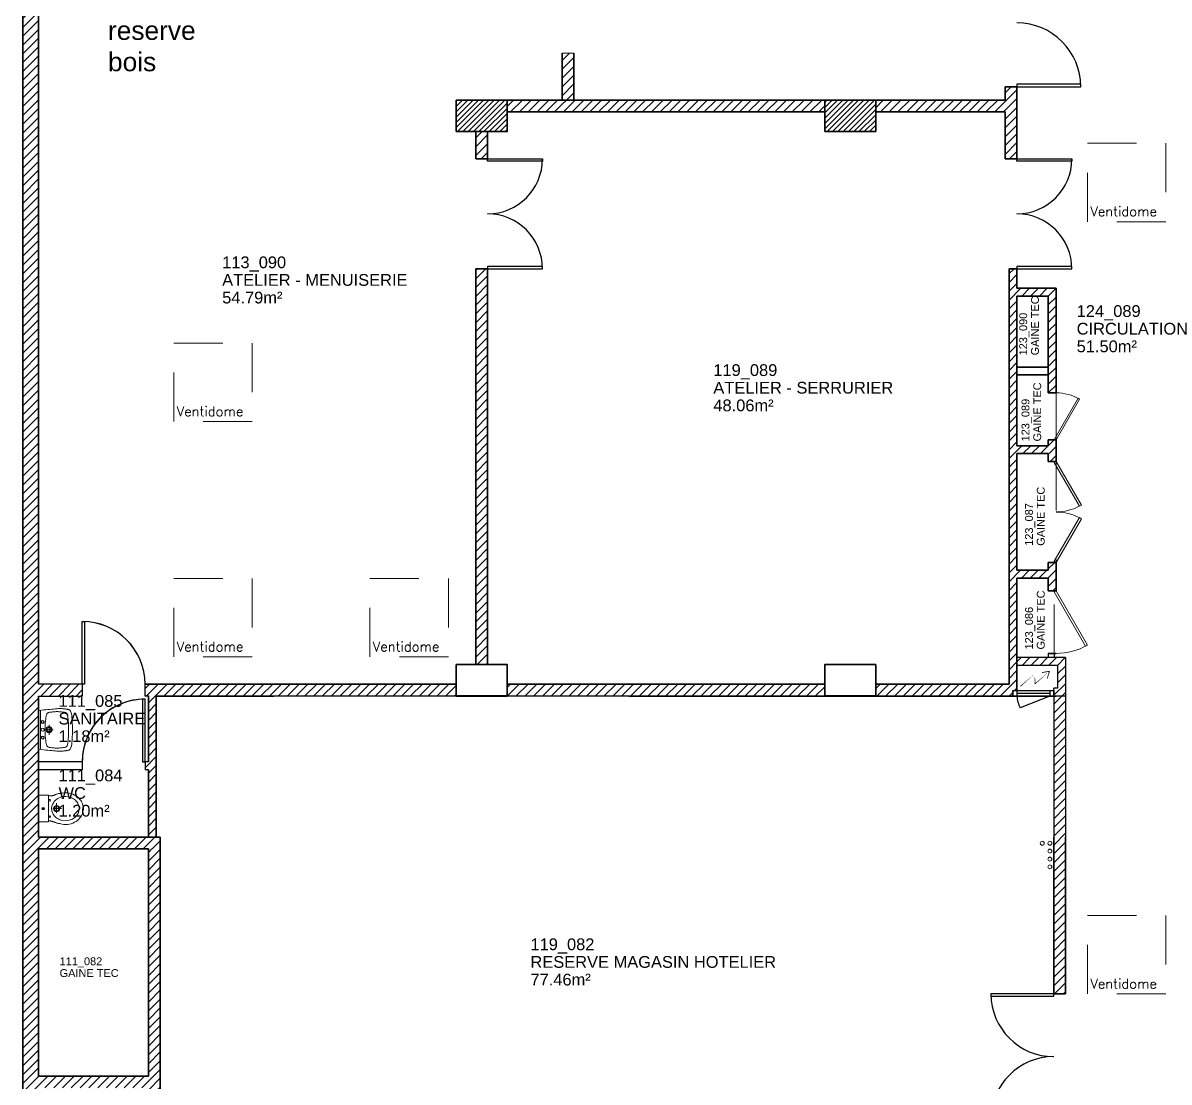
# Model space of a CAD drawing. Header units: metres. Extents: x -8 to 247, y -4 to 148.
# Drawn here: x 109.84 to 124.46, y 80.22 to 93.73 of the extents above; entities that cross this region are included whole.
import ezdxf

# ---------------------------------------------------------------- set-up
doc = ezdxf.new("R2010")
doc.units = ezdxf.units.M
doc.header["$LTSCALE"] = 5
doc.linetypes.add('CACHÉ', pattern=[0.25, 0.125, -0.125])
doc.linetypes.add('CONTINU', pattern=[0])
doc.layers.get('0').update_dxf_attribs({"lineweight": 0})
for name, color, linetype, lineweight in [('006 porte à batteuse', 7, 'Continuous', 0), ('008 skydôme', 4, 'Continuous', 0), ('00_tx_rep_local', 7, 'Continuous', 5), ('A_MURS_STRU', 7, 'Continuous', 35), ('A_SANI', 5, 'Continuous', 20), ('Mur porteur', 7, 'Continuous', 18)]:
    doc.layers.add(name, color=color, linetype=linetype, lineweight=lineweight)
for name, color, linetype in [('A_AGENC', 192, 'Continuous'), ('A_Etiqu_Gaine', 7, 'Continuous'), ('A_Etiqu_Gaine_ancien', 7, 'Continuous'), ('A_Etiqu_Gaine_code', 7, 'Continuous'), ('A_Etiqu_Local', 7, 'Continuous'), ('A_HACH_CLOIS', 7, 'CONTINU'), ('A_MUR_CLOI', 7, 'Continuous'), ('A_MURS_CLOI', 7, 'Continuous'), ('A_PORT', 7, 'Continuous')]:
    doc.layers.add(name, color=color, linetype=linetype)
doc.styles.add('Attribut', font='arial.ttf')
doc.styles.add('ROMANS', font='ROMANS')

# ---------------------------------------------------------------- blocks, each defined once
blk = doc.blocks.new('A_Etiqu_Local')
at = {"style": 'Attribut', "flags": 1}
for tag, p in [('CODE_HOPITAL', (-0.446, 1.632)), ('CODE_SITE', (-0.446, 1.407)), ('CODE_BATIMENT', (-0.446, 1.182)), ('CODE_SECTEUR', (-0.446, 0.957)), ('CODE_ETAGE', (-0.446, 0.732)), ('NOM_NORMALISE', (-0.446, -0.843)), ('SECTEUR_ACTIVITE', (-0.446, -1.068)), ('SOUS_SECTEUR_ACTIVITE', (-0.446, -1.293)), ('VOLUME', (-0.446, -1.518)), ('SERVICE', (-0.446, -1.743)), ('CODE_UG', (-0.446, -1.968)), ('CODE_UA', (-0.446, -2.193)), ('CODE_POLE', (-0.446, -2.418)), ('OCCUPANT_EXTERNE', (-0.446, -2.643)), ('DISPONIBILITE', (-0.446, -2.868)), ('ACCES_HANDICAPES', (-0.446, -3.093)), ('NATURE_SOL', (-0.446, -3.318)), ('RISQUE_LABORATOIRE', (-0.446, -3.543)), ('AMIANTE', (-0.446, -3.768))]:
    blk.add_attdef(tag, p, '', height=0.15, dxfattribs=at)
at = {"layer": 'A_Etiqu_Local', "style": 'Attribut'}
for tag, p in [('CODE_PIECE', (-0.446, 0.282)), ('NOM_USAGE', (-0.446, 0.057)), ('SURFACE', (-0.446, -0.168))]:
    blk.add_attdef(tag, p, '', height=0.15, dxfattribs=at)
blk = doc.blocks.new('A_Etiqu_Gaine')
at = {"style": 'Attribut', "flags": 1}
for tag, p in [('CODE_HOPITAL', (-0.432, 0.865)), ('CODE_SITE', (-0.432, 0.715)), ('CODE_BATIMENT', (-0.432, 0.565)), ('CODE_SECTEUR', (-0.432, 0.415)), ('CODE_ETAGE', (-0.432, 0.265)), ('NOM_NORMALISE', (-0.432, -0.335)), ('SECTEUR_ACTIVITE', (-0.432, -0.485)), ('SOUS_SECTEUR_ACTIVITE', (-0.432, -0.635)), ('SURFACE', (-0.432, -0.785)), ('CODE_UG', (-0.432, -0.935)), ('CODE_POLE', (-0.432, -1.085)), ('AMIANTE', (-0.432, -1.235))]:
    blk.add_attdef(tag, p, '', height=0.1, dxfattribs=at)
at = {"layer": 'A_Etiqu_Gaine', "style": 'Attribut'}
blk.add_attdef('NOM_USAGE', (-0.432, -0.185), '', height=0.1, dxfattribs=at)
at = {"layer": 'A_Etiqu_Gaine_ancien', "style": 'Attribut'}
blk.add_attdef('CODE_PIECE_ANCIEN', (-0.432, 0.115), '', height=0.1, dxfattribs=at)
at = {"layer": 'A_Etiqu_Gaine_code', "style": 'Attribut'}
blk.add_attdef('CODE_PIECE', (-0.432, -0.035), '', height=0.1, dxfattribs=at)

msp = doc.modelspace()

# ---------------------------------------------------------------- hatches: boundary and pattern name
at = {"layer": 'A_HACH_CLOIS'}
h = msp.add_hatch(dxfattribs=at)
h.set_pattern_fill('ANSI31', color=8, scale=0.025, style=0)
h.paths.add_polyline_path([(116.716, 100.149), (119.341, 100.149), (119.341, 99.95), (116.716, 99.95)])
h.paths.add_polyline_path([(116.866, 99.949), (116.716, 99.949), (116.716, 94.749), (116.866, 94.749)])
h.paths.add_polyline_path([(116.016, 92.749), (120.066, 92.749), (120.066, 92.599), (116.016, 92.599)])
h.paths.add_polyline_path([(116.716, 92.749), (116.866, 92.749), (116.866, 93.349), (116.716, 93.349)])
h.paths.add_polyline_path([(120.716, 92.749), (122.366, 92.749), (122.366, 92.599), (120.716, 92.599)])
h.paths.add_polyline_path([(122.366, 92.919), (122.516, 92.919), (122.516, 91.999), (122.366, 91.999)])
h = msp.add_hatch(dxfattribs=at)
h.set_pattern_fill('ANSI31', color=8, scale=0.025, style=0)
h.paths.add_polyline_path([(110.041, 83.2), (111.591, 83.2), (111.591, 83.349), (110.041, 83.349)])
h.paths.add_polyline_path([(111.441, 83.199), (111.591, 83.199), (111.591, 78.15), (111.441, 78.15)])
h.paths.add_polyline_path([(110.041, 80.299), (111.441, 80.299), (111.441, 80.15), (110.041, 80.15)])
h.paths.add_polyline_path([(110.041, 78.149), (111.891, 78.149), (111.891, 77.949), (110.041, 77.949)])
h.paths.add_polyline_path([(109.841, 77.95), (110.041, 77.95), (110.041, 97.149), (109.841, 97.149)])
h = msp.add_hatch(dxfattribs=at)
h.set_pattern_fill('ANSI31', color=8, scale=0.025, style=0)
h.paths.add_polyline_path([(115.616, 91.999), (115.766, 91.999), (115.766, 92.349), (115.616, 92.349)])
h = msp.add_hatch(dxfattribs=at)
h.set_pattern_fill('ANSI31', color=8, scale=0.025, style=0)
h.paths.add_polyline_path([(115.616, 90.599), (115.766, 90.599), (115.766, 85.55), (115.616, 85.55)])
h = msp.add_hatch(dxfattribs=at)
h.set_pattern_fill('ANSI31', color=8, scale=0.025, style=0)
h.paths.add_polyline_path([(122.516, 86.652), (122.916, 86.652), (122.916, 86.492), (123.016, 86.492), (123.016, 86.852), (122.916, 86.852), (122.916, 86.752), (122.516, 86.752), (122.516, 88.242), (122.916, 88.242), (122.916, 88.142), (123.016, 88.142), (123.016, 88.416), (122.916, 88.416), (122.916, 88.342), (122.516, 88.342), (122.516, 90.249), (122.916, 90.249), (122.916, 89.016), (123.016, 89.016), (123.016, 90.349), (122.516, 90.349), (122.516, 90.599), (122.416, 90.599), (122.416, 85.299), (120.716, 85.299), (120.716, 85.15), (122.463, 85.149), (122.463, 85.219), (122.516, 85.219)])
h = msp.add_hatch(dxfattribs=at)
h.set_pattern_fill('ANSI31', color=8, scale=0.025, style=0)
h.paths.add_polyline_path([(123.135, 85.639), (122.516, 85.639), (122.516, 85.539), (123.035, 85.539), (123.035, 85.249), (122.987, 85.249), (122.987, 85.149), (123.016, 85.149), (123.135, 85.149)])
h = msp.add_hatch(dxfattribs=at)
h.set_pattern_fill('ANSI31', color=8, scale=0.025, style=0)
h.paths.add_polyline_path([(110.041, 85.149), (110.598, 85.149), (110.598, 85.299), (110.041, 85.299)])
h = msp.add_hatch(dxfattribs=at)
h.set_pattern_fill('ANSI31', color=8, scale=0.025, style=0)
h.paths.add_polyline_path([(115.366, 85.3), (111.398, 85.3), (111.398, 85.149), (111.441, 85.15), (111.441, 84.309), (111.398, 84.309), (111.398, 84.209), (111.441, 84.209), (111.441, 83.469), (111.441, 83.35), (111.541, 83.35), (111.541, 85.15), (113.041, 85.15), (115.366, 85.15)])
h = msp.add_hatch(dxfattribs=at)
h.set_pattern_fill('ANSI31', color=8, scale=0.025, style=0)
h.paths.add_polyline_path([(120.066, 85.3), (116.016, 85.3), (116.016, 85.15), (117.416, 85.15), (120.066, 85.15)])
h = msp.add_hatch(dxfattribs=at)
h.set_pattern_fill('ANSI31', color=8, scale=0.025, style=0)
h.paths.add_polyline_path([(123.135, 85.149), (122.987, 85.149), (122.985, 85.149), (122.985, 83.349), (122.985, 81.349), (123.135, 81.349), (123.135, 83.349)])
at = {"layer": 'A_MUR_CLOI'}
h = msp.add_hatch(dxfattribs=at)
h.set_pattern_fill('ANSI31', color=8, scale=0.015, style=0)
h.paths.add_polyline_path([(178.316, 113.499), (178.316, 113.999), (178.666, 113.999), (178.666, 113.499)])
h.paths.add_polyline_path([(174.316, 113.499), (174.316, 113.999), (174.666, 113.999), (174.666, 113.499)])
h.paths.add_polyline_path([(159.466, 114.024), (159.466, 114.674), (160.116, 114.674), (160.116, 114.024)])
h.paths.add_polyline_path([(159.541, 106.824), (159.541, 107.474), (160.041, 107.474), (160.041, 106.824)])
h.paths.add_polyline_path([(166.141, 106.849), (166.141, 107.449), (166.941, 107.449), (166.941, 106.849)])
h.paths.add_polyline_path([(173.391, 106.824), (173.391, 107.474), (174.291, 107.474), (174.291, 106.824)])
h.paths.add_polyline_path([(174.316, 106.824), (174.316, 107.474), (174.666, 107.474), (174.666, 106.824)])
h.paths.add_polyline_path([(178.316, 106.824), (178.316, 107.474), (178.666, 107.474), (178.666, 106.824)])
h.paths.add_polyline_path([(166.141, 99.649), (166.141, 100.249), (166.941, 100.249), (166.941, 99.649)])
h.paths.add_polyline_path([(159.241, 99.649), (159.241, 100.249), (160.041, 100.249), (160.041, 99.649)])
h.paths.add_polyline_path([(152.116, 99.649), (152.116, 100.249), (153.066, 100.249), (153.066, 99.649)])
h.paths.add_polyline_path([(151.716, 99.649), (151.716, 100.249), (152.066, 100.249), (152.066, 99.649)])
h.paths.add_polyline_path([(115.366, 92.349), (115.366, 92.749), (116.016, 92.749), (116.016, 92.349)])
h.paths.add_polyline_path([(120.716, 92.349), (120.066, 92.349), (120.066, 92.749), (120.716, 92.749)])
edge = h.paths.add_edge_path()
edge.add_line((116.016, 92.349), (115.366, 92.349))

# ---------------------------------------------------------------- linework, layer by layer
at = {"layer": '006 porte à batteuse', "color": 8, "linetype": 'CACHÉ'}
for p, q in [((123.016, 89.016), (123.016, 88.416)), ((123.016, 88.142), (123.016, 86.852)), ((122.99, 85.692), (122.99, 86.477)), ((122.99, 85.692), (122.99, 86.477))]:
    msp.add_line(p, q, dxfattribs=at)
at = {"layer": '006 porte à batteuse', "color": 8, "linetype": 'Continuous'}
for p, q in [((123.297, 88.947), (122.997, 88.427)), ((123.016, 88.416), (123.316, 88.935)), ((123.316, 88.935), (123.297, 88.947)), ((122.997, 88.427), (123.016, 88.416)), ((123.016, 88.142), (122.99, 88.127)), ((123.338, 87.585), (123.016, 88.142)), ((122.99, 88.127), (123.312, 87.57)), ((123.312, 87.57), (123.338, 87.585)), ((123.312, 87.425), (122.99, 86.867)), ((123.016, 86.852), (123.338, 87.41)), ((123.338, 87.41), (123.312, 87.425)), ((122.99, 86.867), (123.016, 86.852)), ((122.99, 86.477), (123.016, 86.492)), ((123.39, 85.784), (122.99, 86.477)), ((122.991, 86.477), (123.016, 86.492)), ((123.39, 85.784), (122.991, 86.477)), ((123.016, 86.492), (123.416, 85.799)), ((123.016, 86.492), (123.416, 85.799)), ((123.416, 85.799), (123.39, 85.784)), ((123.416, 85.799), (123.39, 85.784))]:
    msp.add_line(p, q, dxfattribs=at)
for centre, radius, start, end in [((123.016, 88.416), 0.6, 60, 90.0001), ((123.016, 88.142), 0.644, 270, 297.1524), ((123.016, 86.852), 0.644, 62.6733, 90), ((123.016, 86.492), 0.8, 270, 300)]:
    msp.add_arc(centre, radius, start, end, dxfattribs=at)
at = {"layer": '008 skydôme', "color": 8, "linetype": 'CACHÉ'}
for points in [[(123.416, 91.199), (123.416, 92.199), (124.416, 92.199), (124.416, 91.199)], [(111.766, 88.649), (111.766, 89.649), (112.766, 89.649), (112.766, 88.649)], [(111.766, 85.649), (111.766, 86.649), (112.766, 86.649), (112.766, 85.649)], [(114.266, 85.649), (114.266, 86.649), (115.266, 86.649), (115.266, 85.649)], [(123.416, 81.349), (123.416, 82.349), (124.416, 82.349), (124.416, 81.349)]]:
    msp.add_lwpolyline(points, close=True, dxfattribs=at)
at = {"layer": 'A_AGENC', "color": 8}
for p, q in [((122.463, 85.219), (122.987, 85.219)), ((122.463, 85.219), (122.463, 85.149)), ((122.516, 85.219), (122.516, 85.149)), ((122.937, 85.219), (122.937, 85.149)), ((122.987, 85.219), (122.987, 85.149)), ((122.463, 85.149), (122.987, 85.149)), ((122.516, 85.184), (122.937, 85.184)), ((122.937, 85.149), (122.557, 84.997))]:
    msp.add_line(p, q, dxfattribs=at)
at = {"layer": 'A_AGENC', "color": 8, "linetype": 'Continuous'}
for points in [[(122.56, 85.272, 0.01, 0, 0), (122.746, 85.434, 0, 0, 0)], [(122.746, 85.303, 0.01, 0, 0), (122.932, 85.465, 0, 0, 0)], [(122.746, 85.434, 0, 0.01, 0), (122.746, 85.303, 0, 0, 0)]]:
    msp.add_lwpolyline(points, format="xyseb", dxfattribs=at)
at = {"layer": 'A_AGENC', "color": 8, "linetype": 'Continuous', "const_width": 0.01}
for points in [[(122.932, 85.465), (122.836, 85.448)], [(122.932, 85.465), (122.902, 85.372)]]:
    msp.add_lwpolyline(points, dxfattribs=at)
at = {"layer": 'A_AGENC', "color": 8}
msp.add_arc((122.902, 85.171), 0.386, 183.2255, 206.7695, dxfattribs=at)
at = {"layer": 'A_HACH_CLOIS', "color": 8}
msp.add_line((122.463, 85.219), (122.516, 85.219), dxfattribs=at)
at = {"layer": 'A_MUR_CLOI', "color": 8}
for p, q in [((122.916, 85.692), (122.916, 85.639)), ((122.99, 85.692), (122.99, 85.639)), ((123.135, 85.639), (122.516, 85.639)), ((123.035, 85.539), (122.516, 85.539)), ((123.035, 85.539), (123.035, 85.249)), ((123.135, 85.639), (123.135, 85.149)), ((122.463, 85.149), (122.463, 85.219)), ((123.035, 85.249), (122.987, 85.249)), ((122.987, 85.149), (122.987, 85.249)), ((122.985, 85.149), (122.985, 83.349)), ((123.135, 85.149), (122.987, 85.149)), ((123.135, 85.149), (123.135, 83.349))]:
    msp.add_line(p, q, dxfattribs=at)
at = {"layer": 'A_MURS_CLOI', "color": 8}
for p, q in [((110.598, 85.299), (110.041, 85.299)), ((110.598, 85.299), (110.598, 85.149)), ((111.398, 85.149), (111.398, 85.3)), ((110.041, 85.149), (110.598, 85.149)), ((110.598, 84.309), (110.041, 84.309)), ((110.598, 84.209), (110.041, 84.209)), ((110.598, 84.309), (110.598, 84.209)), ((111.441, 84.309), (111.398, 84.309)), ((111.398, 84.309), (111.398, 84.209)), ((111.441, 84.209), (111.398, 84.209))]:
    msp.add_line(p, q, dxfattribs=at)
at = {"layer": 'A_MURS_STRU', "color": 8, "linetype": 'Continuous'}
for p, q in [((109.841, 97.149), (109.841, 77.949)), ((110.041, 95.349), (110.041, 85.299)), ((116.716, 93.349), (116.716, 92.749)), ((116.866, 93.349), (116.866, 92.749)), ((122.366, 92.919), (122.366, 92.749)), ((122.516, 92.919), (122.366, 92.919)), ((122.516, 92.919), (122.516, 91.999)), ((115.366, 92.349), (115.366, 92.749)), ((115.366, 92.749), (116.016, 92.749)), ((116.016, 92.749), (116.016, 92.349)), ((120.066, 92.749), (116.016, 92.749)), ((120.066, 92.349), (120.066, 92.749)), ((120.066, 92.749), (120.716, 92.749)), ((122.366, 92.749), (120.716, 92.749)), ((120.716, 92.749), (120.716, 92.349)), ((120.066, 92.599), (116.016, 92.599)), ((122.366, 92.599), (120.716, 92.599)), ((122.366, 92.599), (122.366, 91.999)), ((116.016, 92.349), (115.366, 92.349)), ((115.616, 92.349), (115.616, 91.999)), ((115.766, 92.349), (115.766, 91.999)), ((120.716, 92.349), (120.066, 92.349)), ((115.766, 91.999), (115.616, 91.999)), ((122.516, 91.999), (122.366, 91.999)), ((115.766, 90.599), (115.616, 90.599)), ((115.616, 90.599), (115.616, 85.549)), ((115.766, 90.599), (115.766, 85.549)), ((122.516, 90.599), (122.416, 90.599)), ((122.416, 90.599), (122.416, 85.299)), ((122.516, 90.599), (122.516, 90.349)), ((122.516, 90.349), (123.016, 90.349)), ((123.016, 90.349), (123.016, 89.016)), ((122.516, 90.249), (122.516, 88.342)), ((122.916, 90.249), (122.516, 90.249)), ((122.916, 90.249), (122.916, 89.016)), ((122.516, 89.345), (122.916, 89.345)), ((122.916, 89.245), (122.516, 89.245)), ((123.016, 89.016), (122.916, 89.016)), ((122.516, 88.342), (122.916, 88.342)), ((122.916, 88.416), (122.916, 88.342)), ((123.016, 88.416), (122.916, 88.416)), ((123.016, 88.416), (123.016, 88.142)), ((122.516, 88.242), (122.516, 86.752)), ((122.916, 88.242), (122.516, 88.242)), ((122.916, 88.242), (122.916, 88.142)), ((122.916, 88.142), (123.016, 88.142)), ((122.916, 86.852), (122.916, 86.752)), ((122.916, 86.852), (123.016, 86.852)), ((123.016, 86.852), (123.016, 86.492)), ((122.516, 86.752), (122.916, 86.752)), ((122.916, 86.652), (122.516, 86.652)), ((122.516, 86.652), (122.516, 85.219)), ((122.916, 86.652), (122.916, 86.492)), ((123.016, 86.492), (122.916, 86.492)), ((123.016, 86.492), (122.916, 86.492)), ((123.016, 85.692), (122.916, 85.692)), ((123.016, 85.692), (122.916, 85.692)), ((115.366, 85.15), (115.366, 85.55)), ((115.366, 85.55), (116.016, 85.55)), ((116.016, 85.55), (116.016, 85.15)), ((120.066, 85.15), (120.066, 85.55)), ((120.066, 85.55), (120.716, 85.55)), ((120.716, 85.55), (120.716, 85.15)), ((115.366, 85.3), (111.398, 85.3)), ((120.066, 85.3), (116.016, 85.3)), ((122.416, 85.299), (120.716, 85.299)), ((110.041, 85.149), (110.041, 83.349)), ((111.441, 85.15), (111.398, 85.149)), ((111.441, 84.309), (111.441, 85.15)), ((122.463, 85.149), (111.541, 85.15)), ((111.541, 83.35), (111.541, 85.15)), ((113.041, 85.149), (111.541, 85.149)), ((116.016, 85.15), (115.366, 85.15)), ((123.016, 85.149), (117.566, 85.149)), ((120.716, 85.15), (120.066, 85.15)), ((111.441, 84.209), (111.441, 83.35)), ((110.041, 83.469), (110.041, 83.35)), ((111.441, 83.468), (111.441, 83.349)), ((110.041, 83.35), (111.591, 83.35)), ((110.041, 83.349), (111.591, 83.349)), ((111.591, 83.35), (111.591, 78.15)), ((111.591, 83.349), (111.591, 78.149)), ((122.985, 83.349), (122.985, 81.349)), ((123.135, 83.349), (123.135, 81.349)), ((110.041, 83.2), (111.441, 83.2)), ((110.041, 83.199), (110.041, 80.299)), ((110.041, 83.199), (111.441, 83.199)), ((122.985, 81.349), (123.135, 81.349)), ((110.041, 80.299), (111.441, 80.299))]:
    msp.add_line(p, q, dxfattribs=at)
at = {"layer": 'A_MURS_STRU', "color": 8}
msp.add_line((111.441, 80.3), (111.441, 83.199), dxfattribs=at)
at = {"layer": 'A_MURS_STRU', "color": 8, "linetype": 'Continuous'}
for points in [[(115.366, 92.349), (115.366, 92.749), (116.016, 92.749), (116.016, 92.349)], [(115.366, 85.149), (115.366, 85.549), (116.016, 85.549), (116.016, 85.149)]]:
    msp.add_lwpolyline(points, close=True, dxfattribs=at)
msp.add_lwpolyline([(120.066, 85.149), (120.066, 85.549), (120.716, 85.549), (120.716, 85.149)], dxfattribs=at)
at = {"layer": 'A_PORT', "color": 8, "linetype": 'Continuous'}
for p, q in [((123.331, 92.954), (122.516, 92.954)), ((122.516, 92.954), (122.516, 92.919)), ((123.331, 92.919), (123.331, 92.954)), ((122.516, 92.919), (123.331, 92.919)), ((115.766, 91.999), (116.466, 91.999)), ((115.766, 91.969), (115.766, 91.999)), ((116.466, 91.969), (115.766, 91.969)), ((116.466, 91.999), (116.466, 91.969)), ((122.516, 91.999), (123.216, 91.999)), ((122.516, 91.969), (122.516, 91.999)), ((123.216, 91.969), (122.516, 91.969)), ((123.216, 91.999), (123.216, 91.969)), ((116.466, 90.629), (115.766, 90.629)), ((115.766, 90.629), (115.766, 90.599)), ((116.466, 90.599), (116.466, 90.629)), ((123.216, 90.629), (122.516, 90.629)), ((122.516, 90.629), (122.516, 90.599)), ((123.216, 90.599), (123.216, 90.629)), ((115.766, 90.599), (116.466, 90.599)), ((122.516, 90.599), (123.216, 90.599)), ((110.598, 86.1), (110.628, 86.1)), ((110.598, 85.299), (110.598, 86.099)), ((110.598, 86.099), (110.628, 86.099)), ((110.628, 86.099), (110.628, 85.299)), ((110.628, 85.299), (110.598, 85.299)), ((111.398, 85.11), (111.368, 85.11)), ((111.398, 85.109), (111.368, 85.109)), ((111.368, 85.109), (111.368, 84.309)), ((111.398, 84.309), (111.398, 85.109)), ((111.368, 84.309), (111.398, 84.309))]:
    msp.add_line(p, q, dxfattribs=at)
msp.add_lwpolyline([(122.985, 81.349), (122.185, 81.349), (122.185, 81.319), (122.985, 81.319)], close=True, dxfattribs=at)
for centre, radius, start, end in [((122.516, 92.919), 0.815, 360, 90), ((115.766, 91.999), 0.7, 270, 0), ((122.516, 91.999), 0.7, 270, 0), ((115.766, 90.599), 0.7, 0, 90), ((122.516, 90.599), 0.7, 0, 90), ((110.598, 85.3), 0.8, 359.9988, 89.9988), ((110.598, 85.299), 0.8, 0, 90), ((111.398, 84.31), 0.8, 90.0012, 180.0012), ((111.398, 84.309), 0.8, 90, 180), ((122.985, 81.349), 0.8, 180, 270), ((122.985, 79.749), 0.8, 90, 180)]:
    msp.add_arc(centre, radius, start, end, dxfattribs=at)
at = {"layer": 'A_SANI', "color": 8, "linetype": 'Continuous'}
for p, q in [((110.073, 84.968), (110.041, 84.964)), ((110.041, 84.469), (110.041, 84.964)), ((110.066, 84.469), (110.066, 84.964)), ((110.103, 84.971), (110.073, 84.968)), ((110.132, 84.973), (110.103, 84.971)), ((110.16, 84.976), (110.132, 84.973)), ((110.186, 84.979), (110.16, 84.976)), ((110.21, 84.981), (110.186, 84.979)), ((110.233, 84.983), (110.21, 84.981)), ((110.253, 84.985), (110.233, 84.983)), ((110.272, 84.987), (110.253, 84.985)), ((110.288, 84.988), (110.272, 84.987)), ((110.296, 84.988), (110.288, 84.988)), ((110.303, 84.988), (110.296, 84.988)), ((110.309, 84.988), (110.303, 84.988)), ((110.315, 84.989), (110.309, 84.988)), ((110.321, 84.989), (110.315, 84.989)), ((110.326, 84.988), (110.321, 84.989)), ((110.332, 84.988), (110.326, 84.988)), ((110.338, 84.988), (110.332, 84.988)), ((110.343, 84.988), (110.338, 84.988)), ((110.349, 84.987), (110.343, 84.988)), ((110.355, 84.986), (110.349, 84.987)), ((110.362, 84.986), (110.355, 84.986)), ((110.368, 84.985), (110.362, 84.986)), ((110.375, 84.984), (110.368, 84.985)), ((110.381, 84.984), (110.375, 84.984)), ((110.388, 84.983), (110.381, 84.984)), ((110.394, 84.982), (110.388, 84.983)), ((110.4, 84.981), (110.394, 84.982)), ((110.406, 84.98), (110.4, 84.981)), ((110.411, 84.979), (110.406, 84.98)), ((110.416, 84.978), (110.411, 84.979)), ((110.421, 84.977), (110.416, 84.978)), ((110.425, 84.975), (110.421, 84.977)), ((110.428, 84.974), (110.425, 84.975)), ((110.432, 84.973), (110.428, 84.974)), ((110.435, 84.971), (110.432, 84.973)), ((110.438, 84.969), (110.435, 84.971)), ((110.44, 84.967), (110.438, 84.969)), ((110.443, 84.964), (110.44, 84.967)), ((110.445, 84.962), (110.443, 84.964)), ((110.45, 84.955), (110.445, 84.962)), ((110.454, 84.946), (110.45, 84.955)), ((110.458, 84.935), (110.454, 84.946)), ((110.461, 84.92), (110.458, 84.935)), ((110.464, 84.9), (110.461, 84.92)), ((110.175, 84.782), (110.175, 84.655)), ((110.467, 84.876), (110.464, 84.9)), ((110.469, 84.846), (110.467, 84.876)), ((110.471, 84.81), (110.469, 84.846)), ((110.472, 84.766), (110.471, 84.81)), ((110.226, 84.719), (110.124, 84.719)), ((110.471, 84.624), (110.469, 84.587)), ((110.472, 84.667), (110.471, 84.624)), ((110.473, 84.715), (110.472, 84.766)), ((110.473, 84.719), (110.472, 84.667)), ((110.45, 84.478), (110.445, 84.472)), ((110.454, 84.487), (110.45, 84.478)), ((110.458, 84.499), (110.454, 84.487)), ((110.461, 84.514), (110.458, 84.499)), ((110.464, 84.533), (110.461, 84.514)), ((110.467, 84.557), (110.464, 84.533)), ((110.469, 84.587), (110.467, 84.557)), ((110.073, 84.466), (110.041, 84.469)), ((110.103, 84.463), (110.073, 84.466)), ((110.132, 84.46), (110.103, 84.463)), ((110.16, 84.457), (110.132, 84.46)), ((110.186, 84.455), (110.16, 84.457)), ((110.21, 84.452), (110.186, 84.455)), ((110.233, 84.45), (110.21, 84.452)), ((110.254, 84.448), (110.233, 84.45)), ((110.272, 84.447), (110.254, 84.448)), ((110.288, 84.446), (110.272, 84.447)), ((110.296, 84.445), (110.288, 84.446)), ((110.303, 84.445), (110.296, 84.445)), ((110.309, 84.445), (110.303, 84.445)), ((110.315, 84.445), (110.309, 84.445)), ((110.321, 84.445), (110.315, 84.445)), ((110.326, 84.445), (110.321, 84.445)), ((110.332, 84.445), (110.326, 84.445)), ((110.338, 84.446), (110.332, 84.445)), ((110.343, 84.446), (110.338, 84.446)), ((110.349, 84.446), (110.343, 84.446)), ((110.355, 84.447), (110.349, 84.446)), ((110.362, 84.448), (110.355, 84.447)), ((110.368, 84.448), (110.362, 84.448)), ((110.375, 84.449), (110.368, 84.448)), ((110.381, 84.45), (110.375, 84.449)), ((110.388, 84.451), (110.381, 84.45)), ((110.394, 84.452), (110.388, 84.451)), ((110.4, 84.453), (110.394, 84.452)), ((110.406, 84.454), (110.4, 84.453)), ((110.411, 84.455), (110.406, 84.454)), ((110.416, 84.456), (110.411, 84.455)), ((110.421, 84.457), (110.416, 84.456)), ((110.425, 84.458), (110.421, 84.457)), ((110.428, 84.459), (110.425, 84.458)), ((110.432, 84.461), (110.428, 84.459)), ((110.435, 84.463), (110.432, 84.461)), ((110.438, 84.464), (110.435, 84.463)), ((110.44, 84.467), (110.438, 84.464)), ((110.443, 84.469), (110.44, 84.467)), ((110.445, 84.472), (110.443, 84.469)), ((110.258, 83.892), (110.251, 83.89)), ((110.266, 83.895), (110.258, 83.892)), ((110.274, 83.898), (110.266, 83.895)), ((110.285, 83.901), (110.274, 83.898)), ((110.296, 83.904), (110.285, 83.901)), ((110.31, 83.906), (110.296, 83.904)), ((110.325, 83.909), (110.31, 83.906)), ((110.342, 83.911), (110.325, 83.909)), ((110.361, 83.913), (110.342, 83.911)), ((110.166, 83.883), (110.041, 83.883)), ((110.041, 83.883), (110.041, 83.546)), ((110.167, 83.874), (110.163, 83.874)), ((110.166, 83.546), (110.166, 83.883)), ((110.17, 83.874), (110.167, 83.874)), ((110.173, 83.874), (110.17, 83.874)), ((110.177, 83.874), (110.173, 83.874)), ((110.18, 83.874), (110.177, 83.874)), ((110.184, 83.874), (110.18, 83.874)), ((110.188, 83.874), (110.184, 83.874)), ((110.192, 83.874), (110.188, 83.874)), ((110.197, 83.875), (110.192, 83.874)), ((110.201, 83.875), (110.197, 83.875)), ((110.203, 83.875), (110.201, 83.875)), ((110.206, 83.876), (110.203, 83.875)), ((110.208, 83.876), (110.206, 83.876)), ((110.21, 83.876), (110.208, 83.876)), ((110.213, 83.877), (110.21, 83.876)), ((110.215, 83.877), (110.213, 83.877)), ((110.217, 83.878), (110.215, 83.877)), ((110.219, 83.878), (110.217, 83.878)), ((110.221, 83.879), (110.219, 83.878)), ((110.224, 83.879), (110.221, 83.879)), ((110.226, 83.88), (110.224, 83.879)), ((110.228, 83.88), (110.226, 83.88)), ((110.23, 83.881), (110.228, 83.88)), ((110.232, 83.882), (110.23, 83.881)), ((110.234, 83.882), (110.232, 83.882)), ((110.236, 83.883), (110.234, 83.882)), ((110.238, 83.884), (110.236, 83.883)), ((110.241, 83.885), (110.238, 83.884)), ((110.243, 83.886), (110.241, 83.885)), ((110.246, 83.887), (110.243, 83.886)), ((110.251, 83.89), (110.246, 83.887)), ((110.271, 83.781), (110.271, 83.659)), ((110.222, 83.712), (110.334, 83.712)), ((110.041, 83.546), (110.166, 83.546)), ((110.168, 83.556), (110.166, 83.556)), ((110.171, 83.556), (110.168, 83.556)), ((110.174, 83.556), (110.171, 83.556)), ((110.177, 83.556), (110.174, 83.556)), ((110.181, 83.556), (110.177, 83.556)), ((110.184, 83.556), (110.181, 83.556)), ((110.188, 83.555), (110.184, 83.556)), ((110.193, 83.555), (110.188, 83.555)), ((110.197, 83.554), (110.193, 83.555)), ((110.201, 83.553), (110.197, 83.554)), ((110.203, 83.552), (110.201, 83.553)), ((110.206, 83.552), (110.203, 83.552)), ((110.208, 83.551), (110.206, 83.552)), ((110.21, 83.551), (110.208, 83.551)), ((110.213, 83.55), (110.21, 83.551)), ((110.215, 83.549), (110.213, 83.55)), ((110.217, 83.549), (110.215, 83.549)), ((110.219, 83.548), (110.217, 83.549)), ((110.221, 83.547), (110.219, 83.548)), ((110.224, 83.546), (110.221, 83.547)), ((110.226, 83.546), (110.224, 83.546)), ((110.228, 83.545), (110.226, 83.546)), ((110.23, 83.544), (110.228, 83.545)), ((110.232, 83.543), (110.23, 83.544)), ((110.234, 83.543), (110.232, 83.543)), ((110.236, 83.542), (110.234, 83.543)), ((110.238, 83.541), (110.236, 83.542)), ((110.241, 83.54), (110.238, 83.541)), ((110.243, 83.539), (110.241, 83.54)), ((110.246, 83.538), (110.243, 83.539)), ((110.251, 83.536), (110.246, 83.538)), ((110.258, 83.534), (110.251, 83.536)), ((110.266, 83.532), (110.258, 83.534)), ((110.274, 83.529), (110.266, 83.532)), ((110.285, 83.527), (110.274, 83.529)), ((110.296, 83.524), (110.285, 83.527)), ((110.31, 83.521), (110.296, 83.524)), ((110.325, 83.518), (110.31, 83.521)), ((110.342, 83.515), (110.325, 83.518)), ((110.361, 83.512), (110.342, 83.515))]:
    msp.add_line(p, q, dxfattribs=at)
for points in [[(110.12, 84.716), (110.123, 84.76), (110.126, 84.797), (110.129, 84.828), (110.132, 84.854), (110.135, 84.874), (110.138, 84.891), (110.141, 84.903), (110.144, 84.913), (110.147, 84.92), (110.15, 84.926), (110.15, 84.926), (110.152, 84.928), (110.154, 84.93), (110.156, 84.932), (110.158, 84.933), (110.16, 84.934), (110.162, 84.935), (110.165, 84.936), (110.167, 84.937), (110.17, 84.938), (110.173, 84.939), (110.173, 84.939), (110.181, 84.941), (110.189, 84.942), (110.198, 84.944), (110.208, 84.945), (110.219, 84.946), (110.23, 84.948), (110.241, 84.949), (110.253, 84.949), (110.264, 84.95), (110.276, 84.95)], [(110.422, 84.716), (110.422, 84.76), (110.421, 84.797), (110.42, 84.828), (110.418, 84.854), (110.416, 84.874), (110.413, 84.891), (110.411, 84.903), (110.408, 84.913), (110.405, 84.92), (110.401, 84.926), (110.401, 84.926), (110.4, 84.928), (110.398, 84.93), (110.396, 84.932), (110.394, 84.933), (110.392, 84.934), (110.39, 84.935), (110.387, 84.936), (110.384, 84.937), (110.381, 84.938), (110.378, 84.939), (110.378, 84.939), (110.371, 84.941), (110.363, 84.942), (110.353, 84.944), (110.343, 84.945), (110.333, 84.946), (110.322, 84.948), (110.31, 84.949), (110.299, 84.949), (110.287, 84.95), (110.276, 84.95)], [(110.12, 84.719), (110.123, 84.675), (110.126, 84.638), (110.129, 84.607), (110.132, 84.581), (110.135, 84.56), (110.138, 84.544), (110.141, 84.531), (110.144, 84.521), (110.147, 84.514), (110.15, 84.509), (110.15, 84.509), (110.152, 84.507), (110.154, 84.505), (110.156, 84.503), (110.158, 84.501), (110.16, 84.5), (110.162, 84.499), (110.165, 84.498), (110.167, 84.497), (110.17, 84.496), (110.173, 84.496), (110.173, 84.496), (110.181, 84.494), (110.189, 84.492), (110.198, 84.491), (110.208, 84.489), (110.219, 84.488), (110.23, 84.487), (110.241, 84.486), (110.252, 84.485), (110.263, 84.485), (110.274, 84.484)], [(110.422, 84.719), (110.422, 84.675), (110.421, 84.638), (110.42, 84.607), (110.418, 84.581), (110.416, 84.56), (110.413, 84.544), (110.411, 84.531), (110.408, 84.521), (110.405, 84.514), (110.401, 84.509), (110.401, 84.509), (110.4, 84.507), (110.398, 84.505), (110.396, 84.503), (110.394, 84.501), (110.392, 84.5), (110.39, 84.499), (110.387, 84.498), (110.384, 84.497), (110.381, 84.496), (110.378, 84.496), (110.378, 84.496), (110.371, 84.494), (110.363, 84.492), (110.353, 84.491), (110.343, 84.489), (110.333, 84.488), (110.322, 84.487), (110.311, 84.486), (110.3, 84.485), (110.289, 84.485), (110.278, 84.484)]]:
    msp.add_lwpolyline(points, dxfattribs=at)
for centre, radius in [((110.093, 84.818), 0.0189), ((110.093, 84.818), 0.0144), ((110.093, 84.719), 0.0204), ((110.093, 84.619), 0.0189), ((110.093, 84.619), 0.0144), ((110.175, 84.719), 0.0387), ((110.175, 84.719), 0.0274), ((110.183, 83.82), 0.0105), ((110.271, 83.712), 0.0383), ((110.098, 83.712), 0.0166), ((110.098, 83.712), 0.00963), ((110.098, 83.712), 0.000007), ((110.183, 83.61), 0.0105), ((110.271, 83.712), 0.0276), ((122.839, 83.271), 0.0253), ((122.936, 83.271), 0.0253), ((122.936, 83.17), 0.0253), ((122.936, 83.068), 0.0253), ((122.936, 82.97), 0.0253)]:
    msp.add_circle(centre, radius, dxfattribs=at)
for centre, radius, start, end in [((110.382, 83.654), 0.26, 73.3032, 94.4658), ((110.389, 83.678), 0.235, 51.0238, 73.3028), ((110.345, 83.713), 0.138, 153.6927, 203.9157), ((110.363, 83.704), 0.158, 130.2706, 153.6928), ((110.375, 83.69), 0.176, 108.9131, 130.2708), ((110.382, 83.669), 0.199, 68.7207, 108.9193), ((110.391, 83.69), 0.176, 47.3623, 68.7199), ((110.403, 83.703), 0.158, 23.9411, 47.3633), ((110.405, 83.698), 0.21, 26.5214, 51.024), ((110.421, 83.712), 0.138, 333.6927, 23.939), ((110.432, 83.711), 0.18, 0.0029, 26.5214), ((110.364, 83.722), 0.158, 203.9411, 227.3633), ((110.376, 83.735), 0.176, 227.363, 248.7207), ((110.391, 83.734), 0.176, 288.9131, 310.2708), ((110.403, 83.721), 0.158, 310.2706, 333.6928), ((110.408, 83.724), 0.207, 308.6649, 333.3795), ((110.433, 83.711), 0.179, 333.3795, 0.0025), ((110.384, 83.756), 0.199, 248.7199, 288.8853), ((110.384, 83.77), 0.26, 265.0221, 286.2232), ((110.392, 83.744), 0.232, 286.2229, 308.665)]:
    msp.add_arc(centre, radius, start, end, dxfattribs=at)
at = {"layer": 'Mur porteur', "color": 8}
for p, q in [((109.841, 97.149), (109.841, 77.949)), ((110.041, 85.299), (110.041, 95.349)), ((116.866, 93.349), (116.716, 93.349)), ((110.041, 83.349), (110.041, 85.149)), ((111.591, 83.349), (110.041, 83.349)), ((111.591, 78.149), (111.591, 83.349))]:
    msp.add_line(p, q, dxfattribs=at)

# ---------------------------------------------------------------- block references
at = {"layer": 'A_Etiqu_Gaine', "color": 8, "rotation": 90}
for p, values in [((122.611, 89.926), {'CODE_PIECE': '123_090', 'NOM_USAGE': 'GAINE TEC'}), ((122.64, 88.828), {'CODE_PIECE': '123_089', 'NOM_USAGE': 'GAINE TEC'}), ((122.685, 87.497), {'CODE_PIECE': '123_087', 'NOM_USAGE': 'GAINE TEC'}), ((122.685, 86.174), {'CODE_PIECE': '123_086', 'NOM_USAGE': 'GAINE TEC'})]:
    msp.add_blockref('A_Etiqu_Gaine', p, dxfattribs=at).add_auto_attribs(values)
at = {"layer": 'A_Etiqu_Gaine', "color": 8}
msp.add_blockref('A_Etiqu_Gaine', (110.741, 81.75), dxfattribs=at).add_auto_attribs({'CODE_PIECE': '111_082', 'NOM_USAGE': 'GAINE TEC'})
at = {"layer": 'A_Etiqu_Local', "color": 8}
ref = msp.add_blockref('A_Etiqu_Local', (112.829, 90.324), dxfattribs=at)
ref.add_attrib('CODE_PIECE', '113_090', (112.382, 90.606), dxfattribs={"height": 0.15, "style": 'Attribut'})
ref.add_attrib('NOM_USAGE', 'ATELIER - MENUISERIE', (112.382, 90.381), dxfattribs={"height": 0.15, "style": 'Attribut'})
ref.add_attrib('SURFACE', '54.79m²', (112.382, 90.156), dxfattribs={"height": 0.15, "style": 'Attribut'})
ref = msp.add_blockref('A_Etiqu_Local', (123.724, 89.702), dxfattribs=at)
ref.add_attrib('CODE_PIECE', '124_089', (123.278, 89.984), dxfattribs={"height": 0.15, "style": 'Attribut'})
ref.add_attrib('NOM_USAGE', 'CIRCULATION', (123.278, 89.759), dxfattribs={"height": 0.15, "style": 'Attribut'})
ref.add_attrib('SURFACE', '51.50m²', (123.278, 89.534), dxfattribs={"height": 0.15, "style": 'Attribut'})
ref = msp.add_blockref('A_Etiqu_Local', (119.091, 88.949), dxfattribs=at)
ref.add_attrib('CODE_PIECE', '119_089', (118.645, 89.231), dxfattribs={"height": 0.15, "style": 'Attribut'})
ref.add_attrib('NOM_USAGE', 'ATELIER - SERRURIER', (118.645, 89.006), dxfattribs={"height": 0.15, "style": 'Attribut'})
ref.add_attrib('SURFACE', '48.06m²', (118.645, 88.781), dxfattribs={"height": 0.15, "style": 'Attribut'})
ref = msp.add_blockref('A_Etiqu_Local', (110.741, 84.729), dxfattribs=at)
ref.add_attrib('CODE_PIECE', '111_085', (110.295, 85.011), dxfattribs={"height": 0.15, "style": 'Attribut'})
ref.add_attrib('NOM_USAGE', 'SANITAIRE', (110.295, 84.786), dxfattribs={"height": 0.15, "style": 'Attribut'})
ref.add_attrib('SURFACE', '1.18m²', (110.295, 84.561), dxfattribs={"height": 0.15, "style": 'Attribut'})
ref = msp.add_blockref('A_Etiqu_Local', (110.741, 83.779), dxfattribs=at)
ref.add_attrib('CODE_PIECE', '111_084', (110.295, 84.061), dxfattribs={"height": 0.15, "style": 'Attribut'})
ref.add_attrib('NOM_USAGE', 'WC', (110.295, 83.836), dxfattribs={"height": 0.15, "style": 'Attribut'})
ref.add_attrib('SURFACE', '1.20m²', (110.295, 83.611), dxfattribs={"height": 0.15, "style": 'Attribut'})
ref = msp.add_blockref('A_Etiqu_Local', (116.76, 81.625), dxfattribs=at)
ref.add_attrib('CODE_PIECE', '119_082', (116.313, 81.907), dxfattribs={"height": 0.15, "style": 'Attribut'})
ref.add_attrib('NOM_USAGE', 'RESERVE MAGASIN HOTELIER', (116.313, 81.682), dxfattribs={"height": 0.15, "style": 'Attribut'})
ref.add_attrib('SURFACE', '77.46m²', (116.313, 81.457), dxfattribs={"height": 0.15, "style": 'Attribut'})

# ---------------------------------------------------------------- texts
at = {"layer": '008 skydôme', "color": 8, "linetype": 'CACHÉ', "style": 'ROMANS'}
for p in [(111.803, 85.718), (114.303, 85.718)]:
    msp.add_text('Ventidome', height=0.123, dxfattribs=at).set_placement(p)
at = {"layer": '00_tx_rep_local', "color": 8, "linetype": 'Continuous', "style": 'ROMANS'}
for p in [(123.453, 91.268), (111.803, 88.718), (123.453, 81.418)]:
    msp.add_text('Ventidome', height=0.123, dxfattribs=at).set_placement(p)
at = {"layer": '00_tx_rep_local', "color": 8, "linetype": 'Continuous', "insert": (110.926, 93.758), "char_height": 0.24, "width": 1.29932, "attachment_point": 1, "style": 'ROMANS'}
msp.add_mtext('{\\fArial|b0|i0|c0|p34;reserve bois}', dxfattribs=at)

doc.saveas('drawing.dxf')
